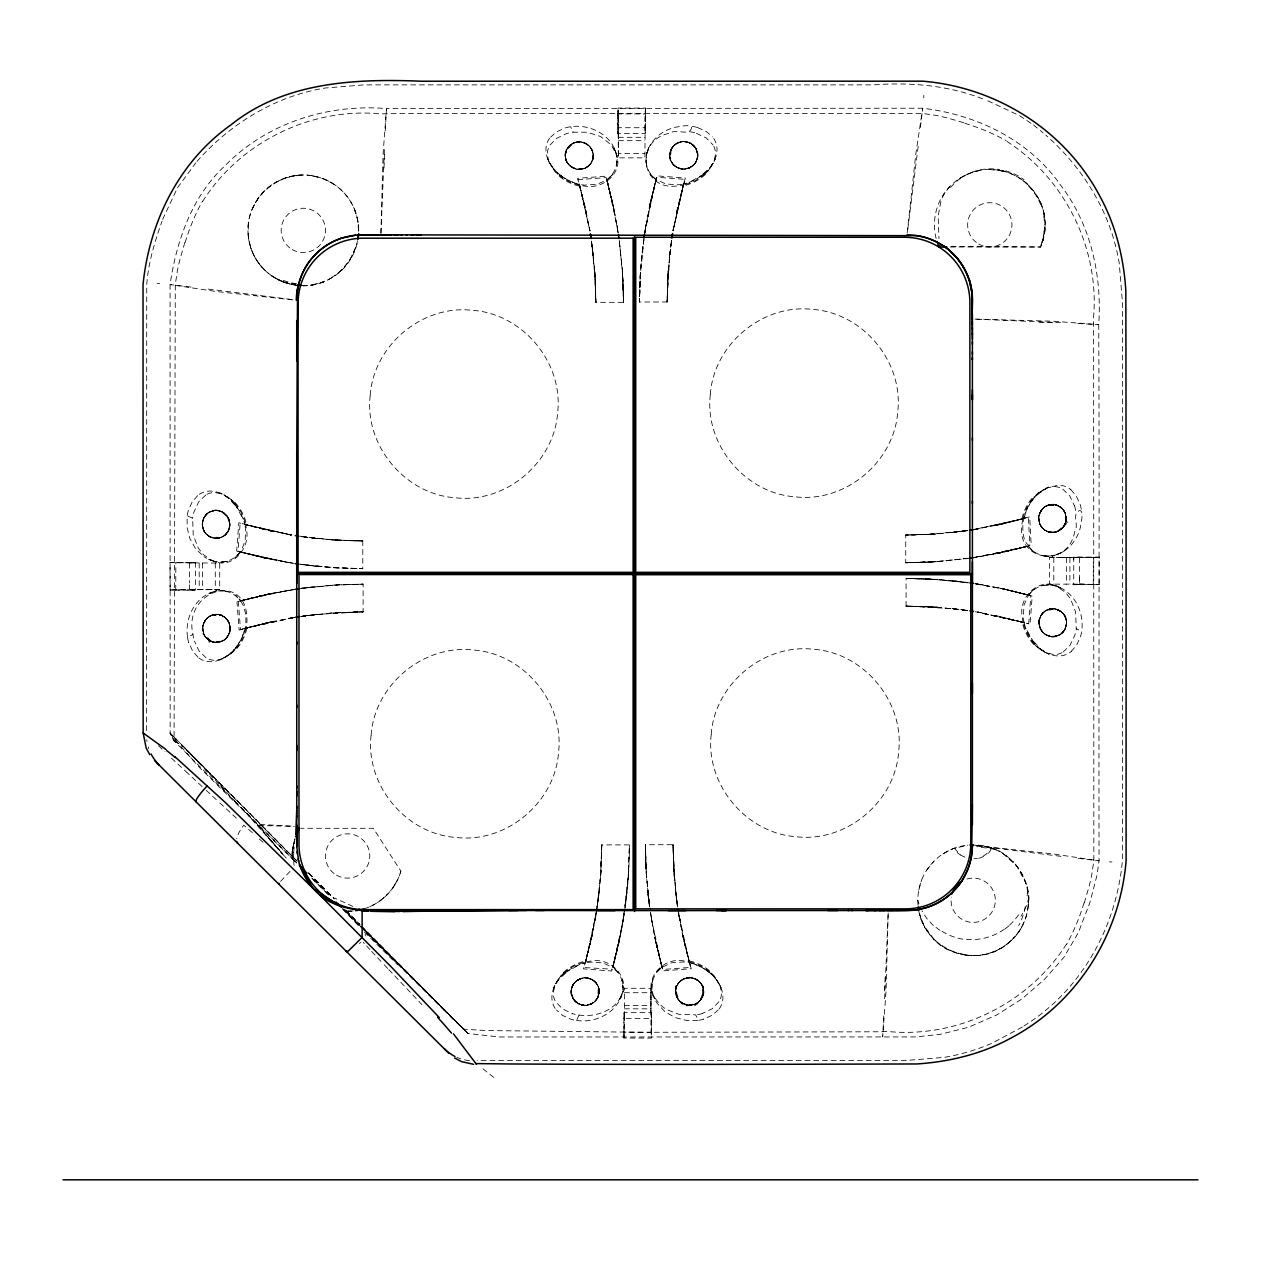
<?xml version="1.0" encoding="UTF-8"?>
<svg xmlns="http://www.w3.org/2000/svg" width="1261" height="1261" viewBox="0 0 1261 1261"><rect width="100%" height="100%" fill="white"/><g stroke="black" fill="none" stroke-linecap="round" stroke-linejoin="round"><path stroke-width="0.75" stroke-dasharray="5 3.75" d="M170.109 590.038L169.967 562.627L195.376 562.548L195.376 590.243L170.077 590.022L186.25 589.896M171.937 589.88L189.591 589.581L189.591 582.897M618.41 133.918L618.331 157.783L618.111 110.054L618.41 127.724L644.891 127.724L645.333 110.196L644.891 157.846L618.316 157.846M650.991 999.264L650.928 1012.646L650.975 988.293L624.416 988.277L624.416 1018.399L650.881 1018.415L651.18 1036.069M1073.742 559.317L1073.742 557.677L1061.242 557.567M1079.511 577.554L1079.511 584.142L1049.373 584.142L1049.373 557.567L1097.165 557.362M1099.135 584.631L1099.166 557.22L1073.742 557.015L1073.742 584.694L1099.135 584.631L1073.742 584.426L1079.479 584.379M146.639 730.639L146.717 284.986C148.183 263.06 154.725 241.797 162.038 221.195M175.752 590.116L175.831 562.595M1093.271 584.663L1093.35 557.141M628.12 879.658L629.444 844.902L601.765 844.902L600.662 875.67L597.383 906.155M618.316 133.571L618.41 153.401L644.891 153.401M617.89 113.884L617.764 133.493L645.443 133.493L645.38 108.083L617.969 108.068L617.89 113.884L645.411 113.947M651.417 1032.255L651.543 1012.646L623.864 1012.646L623.927 1038.039L651.322 1038.071L651.417 1032.255L623.896 1032.176M600.709 875.024L601.765 844.902L600.709 875.024L597.036 907.337M601.765 844.902L600.662 875.67M295.027 838.612A55.358 55.358 0 0 0 292.237 855.967L292.316 858.646L296.493 862.697C288.107 858.047 293.514 847.077 294.743 839.905M292.316 858.678L292.473 850.986L294.727 840.078M380.917 233.112L383.076 154.22L386.465 108.525L922.689 108.225C976.581 114.656 1028.992 139.813 1060.643 185.194C1090.954 224.836 1102.019 275.465 1098.741 324.613C1099.529 503.328 1098.694 682.091 1099.056 860.822L1096.944 875.497L1089.851 902.671L1078.376 932.604L1063.937 957.272L1044.549 979.308L1022.088 998.791L996.694 1014.995L968.448 1027.289L940.154 1034.351L915.391 1036.936L499.293 1036.968L468.052 1033.531L466.602 1032.207M617.969 133.493L617.969 108.068M651.338 1012.646L651.322 1038.071M614.06 962.679C624.242 924.297 629.365 884.591 629.444 844.902L628.404 875.78L624.715 910.521M671.482 240.741L668.141 271.872L667.085 301.994L639.406 301.994L640.73 267.222L643.599 240.22L640.446 271.115L639.406 301.994L640.446 271.115L639.406 301.994L640.084 277.184L644.166 237.304M292.3 858.3L292.473 850.986M623.927 1038.039L624.51 1018.415M380.948 233.238L384.495 146.717M668.188 271.225L667.085 301.994L668.188 271.225L671.814 239.558M667.763 278.019L669.764 254.17L667.085 301.994L668.141 271.872M884.639 998.712L888.201 912.192L886.057 991.209L882.668 1036.889L883.866 1014.538M385.267 130.892L386.465 108.572C327.308 103.717 266.434 123.137 224.584 166.121C191.719 196.779 176.43 241.166 170.077 284.592L170.14 733.382L174.065 740.885L296.698 863.06M1017.422 933.534C1033.248 913.263 1031.766 882.227 1014.522 863.312M293.671 852.152L294.743 841.607M248.023 227.658C248.795 195.959 280.935 169.746 312.192 175.752M293.939 563.399L266.78 558.465L238.03 551.372L240.142 523.157L290.676 534.885M628.766 869.696L624.936 907.699M599.101 892.725L601.087 868.876M627.805 883.52L624.431 911.025M907.211 232.986L915.817 153.952L922.689 108.225L920.026 130.624M626.228 898.983L627.08 891.259L621.515 929.72L611.727 971.017L583.496 968.874L590.7 941.762L596.264 913.405M950.274 246.998L1040.53 246.998C1046.52 233.458 1046.677 217.538 1041.019 203.872M669.559 255.936L670.947 244.524M599.29 890.96L597.903 902.372M918.181 146.434L907.289 233.112M1071.188 651.401L1076.516 645.396L1080.456 636.663A36.758 33.669 -78.3 0 0 1081.702 631.335C1083.877 616.014 1077.84 599.211 1064.82 590.321A33.543 32.487 -52.1 0 0 1055.394 585.971M1044.738 231.646L1045.148 224.852L1042.548 241.655M671.309 241.954L669.465 256.866L671.798 239.858M596.989 908.645L599.385 890.03L597.052 907.037M625.251 906.675L625.771 902.829M644.686 233.521L654.79 184.216M596.8 908.929L592.355 934.354L583.938 967.534L612.279 969.22M624.163 913.374L618.725 943.386L612.909 966.84L620.034 937.175M642.101 252.452L644.166 237.714M644.67 234.042L650.109 203.667L657.139 175.878L685.353 178.022L684.266 181.71M596.784 909.165L595.034 920.593M624.179 912.854L622.887 922.075L624.132 914.398M644.67 233.143L650.109 203.667L656.745 177.249L684.912 179.361L673.185 229.896M597.541 904.941L591.157 939.776L585.467 962.19M596.563 911.309L585.545 961.938A43.552 42.764 5.1 0 1 590.794 961.118C611.632 956.689 632.518 979.608 620.097 999.122M673.043 230.858L684.203 181.789M595.192 919.726L596.437 912.349M673.658 227.169L673.09 230.416L683.62 183.917A42.322 41.786 5.4 0 1 678.371 184.8L665.918 184.011L656.098 179.535A24.369 23.723 23.7 0 1 646.483 164.371A27.017 26.213 29.8 0 1 646.42 155.229L646.972 152.676A33.543 32.487 37.9 0 1 651.354 143.265C656.776 135.211 665.493 129.741 674.808 127.345C679.064 126.778 691.044 123.704 691.69 127.755C689.294 136.771 676.653 128.196 670.206 133.114C633.29 139.766 640.998 192.082 678.055 185.777A43.552 42.764 5.1 0 0 683.304 184.957L683.383 184.689M673.815 226.302L673.09 230.416L683.336 184.831M221.179 537.233C241.497 529.352 221.321 499.261 206.3 514.583C199.537 521.171 201.902 533.671 210.792 537.154C221.51 538.605 228.745 537.328 210.792 537.154M211.107 615.652C229.061 615.478 221.841 614.202 211.107 615.652C204.219 618.599 200.798 626.812 203.636 633.763M221.495 641.297C191.152 641.392 224.064 644.56 226.192 638.224C233.017 631.572 230.542 618.946 221.495 615.573M566.378 150.532C558.434 174.412 599.952 175.515 592.118 150.532C589.25 143.518 580.943 139.971 573.913 142.84C559.742 157.01 566.52 148.278 573.928 142.84M645.459 227.831L656.098 179.535M670.915 150.012C669.465 160.73 670.742 167.965 670.915 150.012C673.863 143.123 682.075 139.687 689.026 142.525C695.851 145.488 699.288 153.621 696.498 160.557C699.571 153.259 695.237 145.22 689.026 142.525M579.839 1004.371C573.723 1002.148 569.389 992.754 572.289 986.496C569.562 993.495 573.156 1001.612 580.06 1004.465C587.059 1007.176 595.176 1003.598 598.029 996.694C598.723 982.303 598.518 981.594 597.935 996.884M623.391 919.048L612.988 966.604M676.826 996.726C675.281 965.8 672.933 1011.322 689.609 1005.269C706.302 1011.29 703.922 965.926 702.409 996.694M592.118 160.714L593.08 155.623L592.039 150.327M566.441 150.358L565.401 155.623L566.441 160.872M650.14 203.51L648.832 209.562L656.051 179.677L650.235 174.113L656.051 179.677L650.14 203.51L655.925 180.118M620.018 937.333L612.751 967.486L602.931 962.884L590.479 962.096A42.322 41.786 5.4 0 0 585.23 962.963L582.188 963.782M676.605 212.1L683.62 183.917M592.244 934.795L585.451 962.269M676.495 212.542L683.588 184.043C699.697 180.118 717.068 166.751 717.005 148.751A22.131 20.948 -5.5 0 0 712.544 136.787M592.355 934.354L585.277 962.837C569.152 966.777 551.798 980.144 551.861 998.145A22.131 20.948 -5.5 0 0 556.322 1010.108M918.749 890.187L921.712 879.879M612.941 966.824L618.615 972.783L612.799 967.203L618.725 943.386M355.728 247.219L349.66 260.68L346.728 263.99A56.682 56.682 0 0 1 335.221 275.229L328.38 279.501M684.045 182.435L684.297 181.442M244.224 631.398L245.154 628.325A42.322 41.786 84.6 0 0 245.911 623.107L245.785 614.17L243.373 605.564L240.646 600.835L236.989 601.86L239.133 630.09L242.443 629.097M1029.638 545.698C1022.97 543.207 1022.529 530.645 1022.955 523.788A42.322 41.786 84.6 0 1 1023.822 518.539L1024.641 515.497M184.831 242.475L180.024 259.12A221.589 221.589 0 0 0 177.36 270.752L175.295 284.702L174.065 740.885L170.109 733.114L174.57 739.23M1084.302 902.939L1089.126 886.31A221.589 221.589 0 0 0 1091.774 874.661L1093.854 860.711L1093.634 325.606A40.904 40.904 0 0 0 1093.571 324.613L1093.555 324.345A96.64 96.64 0 0 1 1093.46 318.308C1099.939 248.748 1064.946 178.164 1005.979 140.854M973.886 529.604L1023.853 518.555L1027.368 508.025L1033.547 498.458L1037.472 494.564L1047.702 487.503L1059.004 485.154A22.131 20.948 -84.5 0 1 1070.967 489.615M951.125 246.384L1040.53 246.998L1043.178 239.527M705.009 173.939A40.73 37.846 -12.2 0 0 708.65 170.267L713.584 162.685L715.554 154.315A19.908 18.537 -6.9 0 0 713.095 144.92M563.856 972.956A40.73 37.846 -12.2 0 0 560.199 976.629L555.266 984.21L553.295 992.58A19.908 18.537 -6.9 0 0 555.754 1001.975L562.564 1008.91L572.431 1013.576M990.374 848.763C996.127 846.84 1008.106 856.723 1013.45 862.13M364.145 908.803C381.657 903.317 395.875 888.816 400.856 871.13L373.303 828.288L301.19 828.288M243.2 634.393C238.108 648.138 225.561 661.899 209.846 661.726A22.131 20.948 -84.5 0 1 197.898 657.28M1025.666 512.502C1029.622 501.437 1037.976 491.79 1048.821 487.045L1037.488 493.508A40.73 37.846 -77.8 0 0 1033.815 497.149M714.089 161.503L715.113 158.918L710.889 166.625L700.785 176.146M554.777 985.393L553.737 987.978L557.961 980.27L568.08 970.749M621.374 995.78L622.95 991.256L619.892 998.885L621.374 995.78C614.06 1011.227 595.129 1017.391 579.083 1015.042A40.21 36.017 10.4 0 1 572.399 1013.686M1065.545 628.01C1073.978 603.262 1031.719 603.704 1039.994 628.01C1044.281 638.933 1061.321 639.122 1065.545 628.01C1063.086 634.378 1054.259 638.46 1047.686 635.56M1065.214 523.819C1068.067 516.837 1064.615 508.593 1057.695 505.661C1046.945 504.242 1039.868 505.503 1057.711 505.661M1039.994 617.386L1042.989 612.893M648.769 147.773L645.916 155.639L648.974 148.01L647.476 151.115M162.669 219.367L177.58 187.605L195.865 162.795M579.083 1015.042L576.513 1020.464A36.758 33.669 11.7 0 1 571.154 1019.345L562.453 1015.341L556.448 1010.014M252.342 208.774L257.953 198.655A46.042 37.893 -39.6 0 1 276.963 181.552M393.18 887.397L397.735 879.453M202.706 201.303C240.016 142.335 310.6 107.343 380.16 113.821A96.64 96.64 0 0 0 386.197 113.726L386.465 113.711A40.904 40.904 0 0 1 387.458 113.648L922.563 113.427L936.513 115.508A221.589 221.589 0 0 1 948.162 118.171L964.791 122.979M1066.428 944.126C1029.118 1003.094 958.533 1038.087 888.973 1031.608A96.514 96.514 0 0 0 882.936 1031.687L882.668 1031.719A40.084 40.084 0 0 1 881.675 1031.782L646.83 1032.286M1060.296 587.752C1040.798 575.315 1017.879 596.201 1022.293 617.055A43.552 42.764 -84.9 0 0 1023.112 622.288L1026.974 623.391M718.928 1001.77L712.213 1008.753L702.345 1013.403M712.717 163.694L710.321 167.13M556.148 983.202L558.528 979.765M235.05 649.746A40.73 37.846 -77.8 0 1 231.362 653.387L220.029 659.85L227.737 655.625L235.303 648.438L241.481 638.87L245.154 628.325L294.964 617.291M203.21 519.28C206.426 512.155 213.992 508.861 221.337 511.556M225.877 534.16L228.95 529.462M203.541 623.344L206.615 618.647L211.312 615.573M226.192 638.224L229.281 633.526M670.836 150.201L673.91 145.519L678.339 142.54M696.561 160.399C692.494 171.748 674.919 171.748 670.836 160.399M572.289 986.496C576.372 975.147 593.947 975.147 598.029 986.496M598.029 996.694L594.94 1001.376L590.511 1004.355M676.747 986.338C680.83 974.989 698.405 974.989 702.487 986.338M702.487 996.521L699.398 1001.218L694.937 1004.213M235.303 648.438L237.257 645.522M1031.593 501.374L1033.547 498.458M926.851 869.964L934.038 861.105M550.537 137.197L556.542 131.869L565.259 127.928A36.758 33.669 -11.7 0 1 570.602 126.699C585.924 124.508 602.726 130.561 611.601 143.565A33.543 32.487 -37.9 0 1 615.967 152.991M718.329 1009.856L712.323 1015.184L703.591 1019.124M943.449 194.557L944.521 193.39M949.817 186.549L945.214 192.287A44.718 35.812 70.7 0 0 940.958 201.035L938.137 216.198L938.972 238.66M965.043 955.018C983.391 957.871 1002.921 950.715 1014.995 936.545M197 161.408C219.067 136.393 246.273 115.823 276.853 102.346A203.005 203.005 0 0 1 325.149 88.034L364.019 84.881L873.4 84.881C911.671 81.965 950.368 85.543 986.086 100.186M614.107 209.893L606.888 180.008L612.704 174.428L606.888 180.008L614.107 209.893L618.284 233.474M380.27 900.669L387.285 894.569M197.662 495.652L192.334 501.657L188.393 510.39A36.758 33.669 -78.3 0 0 187.164 515.717M337.838 273.196L342.456 269.539L348.272 261.878A59.63 59.63 0 0 0 357.541 240.772M690.224 965.28L689.215 961.78A43.552 42.764 -5.1 0 0 683.982 960.945C663.128 956.532 642.243 979.45 654.68 998.964M228.225 655.058L224.805 657.438M1040.624 491.837L1044.045 489.441M1064.505 550.821C1072.528 545.367 1078.013 536.682 1080.393 527.35C1080.961 523.094 1084.05 511.115 1079.999 510.469C1070.983 512.864 1079.558 525.506 1074.624 531.953C1067.988 568.869 1015.657 561.161 1021.962 524.103A43.552 42.764 84.9 0 1 1022.781 518.854L1023.254 518.712M1023.885 1025.965C1081.292 990.642 1116.552 926.835 1122.416 860.443L1122.4 302.167L1119.248 263.297A203.005 203.005 0 0 0 1104.935 215C1091.459 184.405 1070.888 157.215 1045.873 135.148M1004.323 929.247C992.407 937.617 977.275 941.163 962.868 939.067M689.026 168.076L693.487 165.081L688.79 168.17M652.504 993.384L651.827 991.099L654.885 998.728L653.403 995.623L659.393 1004.15L665.871 1009.226L678.859 1014.285L695.678 1014.869L698.247 1020.307L686.488 1020.464L675.155 1017.564L665.114 1011.826L657.249 1003.488A33.543 32.487 -37.9 0 1 652.899 994.062L652.315 991.509A27.017 26.213 -29.8 0 1 652.347 982.351A24.369 23.723 -23.7 0 1 662.088 967.297L671.829 962.71L684.297 961.938A42.322 41.786 -5.4 0 1 689.531 962.805L690.823 967.376L662.624 969.488L654.758 937.159L649.778 908.283M1057.743 531.244C1082.269 507.206 1057.065 536.303 1052.446 532.3C1037.188 529.273 1056.623 533.907 1057.538 531.322M589.029 165.412L584.552 168.391M1047.355 505.582C1036.006 509.665 1036.006 527.24 1047.355 531.322M703.701 174.191L689.657 182.088M565.149 972.704L579.209 964.807M205.748 495.053L198.781 501.768L194.115 511.635A40.21 36.017 -79.6 0 0 192.539 518.287M1063.118 652L1070.085 645.285L1074.75 635.418A40.21 36.017 -79.6 0 0 1076.327 628.766M942.897 853.918L952.812 848.779L967.849 845.154M1022.356 1027.021L992.281 1043.083A202.974 202.974 0 0 1 943.985 1057.396L905.114 1060.548L477.273 1060.564M959.495 178.51L969.41 173.387L979.718 170.424M983.217 856.109L984.494 855.336A14.896 12.2 -28.3 0 0 987.568 852.893M242.9 628.94L246.068 628.041A43.552 42.764 84.9 0 0 246.888 622.792C249.505 569.263 182.325 589.313 192.965 634.504A40.21 36.017 79.6 0 0 194.32 641.203M277.01 181.679L285.065 178.116L296.209 175.484M188.661 642.432A36.758 33.669 78.3 0 1 187.479 637.073L192.965 634.504M212.226 592.213L209.121 593.71L216.734 590.652L208.885 593.505M1056.623 554.682L1059.729 553.185L1052.115 556.243L1059.965 553.39M1047.528 609.883L1052.777 608.842L1058.074 609.898M222.614 658.825L215.41 660.291A19.908 18.537 -83.1 0 1 206.016 657.832M1046.236 488.07L1053.439 486.604A19.908 18.537 -83.1 0 1 1062.834 489.063M320.625 282.858L323.699 281.865L310.206 285.301L313.39 284.828M995.197 525.664L1022.923 518.823L973.555 529.573L1002.448 524.056L1029.717 516.805L1031.183 545.225M245.611 628.183L295.373 617.244L268.104 622.461L242.207 629.144M683.588 184.043L686.662 183.113M1027.904 546.171L998.176 553.327L974.595 557.488M295.137 589.407L267.096 594.325L240.788 600.788L270.674 593.568L294.254 589.407M973.713 557.488L998.018 553.343L1027.463 546.297M1027.258 546.344L998.018 553.343M243.184 628.892L240.473 629.649L238.345 601.434L239.275 601.213M995.654 525.553L1028.393 517.246L1029.859 545.635M238.565 601.371L270.674 593.568M1028.771 545.934L1028.33 546.06A24.369 23.723 66.3 0 0 1043.383 555.675M270.831 593.553L240.52 600.835L288.942 590.195M1023.522 547.369L974.217 557.472M273.196 621.342L245.154 628.325L273.653 621.232M1000.745 524.434L1023.696 518.57M245.927 628.073L268.23 622.43M241.229 600.662L264.684 594.861M241.529 600.567L264.763 594.829L294.617 589.423M1004.166 552.034L1027.62 546.234M998.176 553.327L1028.125 546.123L979.907 556.7M288.28 618.394L295.657 617.149M290.992 617.922L294.601 617.323M974.249 529.573L977.858 528.974M973.208 529.73L980.569 528.501M291.527 617.827L295.169 617.323M300.654 616.55L332.337 612.925L363.105 611.821L363.105 584.142L332.195 585.183L301.3 588.335L332.21 585.183L363.105 584.142L338.295 584.82L300.307 588.651M298.825 588.903L313.563 586.838M968.18 558.26L940.517 561.429L905.745 562.753L905.745 535.074L935.883 534.018L967.014 530.676L936.529 533.97L905.745 535.074L936.529 533.97M300.969 616.534L332.983 612.878L363.105 611.821L332.337 612.925M967.881 530.361L950.873 532.694L965.784 530.849M968.558 558.245L936.639 561.712L905.745 562.753L930.555 562.075L967.55 558.544M303.066 616.046L317.977 614.202L301.852 616.219L317.047 614.296M301.3 588.335L316.747 586.507M951.819 532.599L968.196 530.345L929.735 534.396L905.745 535.074L935.883 534.018M315.282 614.501L363.105 611.821L332.983 612.878M351.646 911.183A55.358 55.358 0 0 1 347.61 911.325L345.309 911.277L350.873 911.088M936.639 561.712L905.745 562.753L930.555 562.075M345.309 911.277L348.793 911.104M1099.166 557.22L1082.852 557.362M1049.436 557.583L1073.647 557.583M219.729 589.675L195.376 589.628L219.713 589.675L219.729 563.115L171.937 562.674M169.967 562.627L195.376 562.832L189.623 562.879M618.41 137.307L644.891 137.307M618.52 140.68L644.891 140.68M1073.742 557.346L1079.479 557.346M189.623 589.581L215.536 589.581M189.623 589.912L195.376 589.912M624.416 992.722L650.881 992.722M624.416 1005.443L650.786 1005.443M624.416 1008.832L650.881 1008.832M642.416 1032.27L486.557 1030.552A816.844 816.844 0 0 1 463.354 1029.071L443.431 1009.683M302.719 285.743L304.295 285.743A54.176 54.176 0 0 0 335.205 275.197M1081.623 557.346L1073.742 557.22M187.495 589.912L195.376 590.038M301.521 536.587L332.006 539.881L362.79 540.969L362.79 568.664L331.879 567.608L301.001 564.471L331.895 567.623L362.79 568.664L337.98 567.986L300.985 564.455L316.416 566.299L301.883 564.408M258.552 825.514L294.428 826.349M300.339 536.256L332.652 539.929L362.79 540.969L347.374 540.701M1079.511 557.677L1079.511 584.048L1097.023 584.584M1079.511 584.048L1097.165 584.584M1060.564 322.643L974.044 319.08L1053.061 321.224L1098.741 324.613L1076.39 323.415M332.006 539.881L362.79 540.969L332.652 539.929M234.861 801.034A230.432 2.301 46 0 0 257.165 824.331L294.57 826.286M967.329 610.466L936.198 607.14L906.076 606.084L906.076 578.405L936.986 579.445L967.849 582.582L964.003 582.078M936.844 607.171L906.076 606.084L936.844 607.171L968.527 610.797M936.198 607.14L906.076 606.084L953.899 608.748M966.982 582.645L930.886 579.067L906.076 578.405L936.97 579.429L967.881 582.598L952.433 580.754M314.951 538.305L338.799 540.307M989.286 169.494L1002.731 171.023M292.978 299.866L215.804 291.464L170.077 284.592L192.476 287.256M976.156 845.564L1053.329 853.965L1099.056 860.822L1076.658 858.174M952.433 580.754L960.173 581.605M952.134 608.543L963.546 609.93M316.716 538.51L305.32 537.123M576.513 1020.464C591.819 1022.781 608.637 1016.618 617.512 1003.646A33.543 32.487 37.9 0 0 621.878 994.22L622.461 991.666A27.017 26.213 29.8 0 0 622.414 982.524A24.369 23.723 23.7 0 0 612.688 967.455M208.286 289.1L291.48 299.472M1060.848 856.329L977.653 845.958M966.115 610.292L951.204 608.464L968.212 610.781M302.735 536.76L317.646 538.605L300.638 536.272M976.455 583.938L1002.085 588.588L1030.836 595.696L1028.708 623.896L1026.738 623.36M292.426 563.115L264.29 557.929L238.03 551.325M955.617 581.085L968.511 582.897M975.888 583.922L1004.56 589.123L1032.192 596.122L1030.048 624.337L1027.1 623.47M285.616 562.107L292.978 563.131M300.339 564.171L313.232 565.968M296.335 285.301C275.213 282.842 256.456 267.111 250.419 246.699M974.926 583.654L1004.56 589.123L1028.535 595.082L1024.058 604.902L1023.286 617.354A42.322 41.786 -84.6 0 0 1024.153 622.603L1026.627 623.297M975.368 611.711L1024.153 622.603L978.189 612.168M237.572 551.199L236.658 550.931L238.818 522.716L267.789 530.345L293.482 535.342M973.177 844.902L979.088 845.91M980.9 612.641L977.669 612.089L1024.027 622.571C1027.951 638.681 1041.334 656.051 1059.335 655.988A22.131 20.948 84.5 0 0 1071.283 651.527M287.949 534.412L291.196 534.979L244.776 524.466A42.322 41.786 -84.6 0 1 245.58 529.699L245.186 540.402L240.835 552.129M981.783 612.799L977.653 612.089L1023.254 622.335L995.985 615.589M287.082 534.254L291.212 534.963L245.422 524.671M270.516 559.254L241.135 552.208L288.627 562.611L240.473 552.019L234.893 557.819L240.473 552.019L270.358 559.238M282.401 281.644L296.776 284.466M302.01 285.49L303.318 285.758A55.358 55.358 0 0 0 352.339 204.66A55.358 55.358 0 0 0 257.764 198.939A55.358 55.358 0 0 0 296.634 285.349L282.937 281.865L273.022 276.726M998.349 587.799L1028.314 595.019L1033.957 589.234L1028.393 595.034L998.507 587.831M272.88 531.464L245.611 524.718A43.552 42.764 -84.9 0 1 246.573 530.014C250.151 548.251 232.576 569.546 213.456 561.098A33.543 32.487 -52.1 0 1 204.046 556.716M995.528 615.478L1024.027 622.571L1024.957 625.645M273.338 531.575L244.839 524.481C240.898 508.372 227.532 491.002 209.531 491.065A22.131 20.948 84.5 0 0 197.567 495.526M999.784 170.408C1022.277 174.286 1041.003 193.406 1044.439 215.962M999.863 170.424L1005.711 171.827M1055.394 585.955L1052.84 585.388A27.017 26.213 -60.2 0 0 1043.698 585.419A24.369 23.723 -66.3 0 0 1028.629 595.16M1027.652 594.814L1004.418 589.092L1027.951 594.908M264.369 557.945L241.056 552.192M313.39 175.957L323.699 178.92L332.352 183.255M208.554 559.301L216.419 562.154L208.79 559.096L211.911 560.578L203.368 554.604L198.292 548.109L193.232 535.121L192.649 518.303L187.211 515.733L187.054 527.492L189.954 538.825L195.691 548.866L204.03 556.731M983.265 845.816L996.915 850.04M1026.375 623.249L1027.321 623.486M1054.716 585.577L1052.446 584.899L1060.06 587.957L1056.954 586.475L1065.498 592.449L1070.557 598.943L1075.633 611.932L1076.216 628.75L1081.639 631.32M214.149 561.476L216.419 562.154M576.277 183.428L579.65 185.272L589.754 230.211M692.573 963.625L689.499 962.679L678.465 912.869M245.217 524.608L243.893 521.408M697.68 127.613L706.396 131.554L712.402 136.882M696.419 133.319L706.286 137.985L713.017 144.952M1034.13 643.993A40.73 37.846 77.8 0 0 1037.819 647.634L1045.385 652.567L1053.77 654.554A19.908 18.537 83.1 0 0 1063.165 652.095M234.719 503.06A40.73 37.846 77.8 0 0 231.047 499.419L223.465 494.485L215.095 492.515A19.908 18.537 83.1 0 0 205.701 494.974M573.298 182.404C559.537 177.328 545.777 164.781 545.95 149.066A22.131 20.948 5.5 0 1 550.411 137.102M695.568 964.649C709.312 969.725 723.089 982.272 722.916 997.987A22.131 20.948 5.5 0 1 718.455 1009.951M1046.567 653.072L1049.152 654.096L1041.444 649.872L1031.924 639.768M222.299 493.981L219.698 492.956L227.406 497.181L236.926 507.285M678.386 168.076L673.91 165.081M584.6 142.856L589.029 145.835L592.118 150.532M684.266 1004.197L679.821 1001.218L676.747 996.521M590.463 978.82L594.94 981.815M987.899 100.817L1019.676 115.728L1031.924 123.909M990.878 847.581L993.558 848.779M352.875 906.375L334.401 898.005M271.225 275.497L279.406 280.32M1062.787 489.142L1069.754 495.857L1074.419 505.74M1044.376 651.701L1040.956 649.305M960.519 855.084L957.178 852.515M224.49 495.352L227.91 497.748M206.063 657.753L199.096 651.023L194.43 641.155M557.945 174.254A40.73 37.846 12.2 0 1 554.304 170.582L547.826 159.233C553.406 172.237 565.921 180.969 579.366 184.374L589.849 230.731L585.23 207.324L577.601 178.353L605.816 176.193L606.399 178.258M710.92 972.798A40.73 37.846 12.2 0 1 714.561 976.471L721.024 987.82C715.46 974.816 702.944 966.084 689.499 962.679L682.406 934.18M1057.538 505.582L1062.235 508.672L1065.23 513.132M1057.869 609.82L1062.566 612.893L1065.529 617.338M210.997 537.233L206.3 534.16L203.32 529.73M694.716 978.568L699.398 981.641M559.238 174.507L562.17 176.461M706.696 970.592L709.612 972.546M1033.453 124.934L1043.115 132.878M1002.527 853.145L1016.587 865.771L1025.666 882.574M1070.873 489.741L1076.2 495.762L1080.141 504.479A36.758 33.669 78.3 0 1 1081.371 509.807M197.993 657.139L192.665 651.133L188.724 642.416M252.326 832.654L243.799 825.183A26.103 9.048 -45.1 0 0 236.8 838.644M259.293 838.928L263.36 842.632M171.496 758.192L186.565 772.126M202.107 786.549L186.833 772.362M933.329 925.495L926.945 918.702L921.854 910.82M918.749 910.332C924.534 949.706 977.37 970.261 1007.791 943.464A47.02 39.501 -48.4 0 0 1012.268 939.35M206.174 790.284L216.656 799.978M466.097 1031.719L468.036 1033.516L360.662 926.835M465.309 1030.962L461.51 1027.289M460.17 1025.997L361.292 926.189M449.83 1015.925L454.906 1020.874M444.376 1010.597L364.413 930.902M295.405 861.689L199.128 767.145A171.307 8.039 47.2 0 1 195.597 763.22L174.806 739.513M364.303 931.974L386.922 954.246A194.036 0.946 44.6 0 0 397.625 964.76M328.569 894.664L311.83 878.05L329.042 895.105M454.874 1020.307L456.561 1021.977M362.191 928.096L342.834 908.818L359.007 925.385M363.609 929.483L467.232 1032.664M311.751 878.05L328.68 894.947M342.582 908.818L359.275 925.448M460.029 1025.429L464.615 1030.016M461.353 1026.738L462.267 1027.668M463.654 1029.039L465.057 1030.458M296.209 860.238L170.093 733.067L296.966 861.342M308.409 872.896L334.338 898.951M344.505 909.213L359.779 924.581M361.166 925.968L468.052 1033.531L361.34 925.921M308.677 872.817L333.629 897.974M346.097 910.552L359.952 924.518M296.335 860.585L184.405 747.521A144.999 13.65 41.5 0 0 174.27 740.995M308.772 873.148L333.645 898.273M346.081 910.836L359.905 924.802M224.805 790.348L205.543 769.809M387.663 968.416L382.13 962.6M388.766 969.567L421.915 1004.654M207.734 772.095L185.95 749.16M199.884 763.867L193.768 757.435A180.812 2.711 45.6 0 1 186.171 749.397L184.405 747.521L185.178 748.34M233.916 800.041L234.845 801.019L220.391 785.635M381.027 961.434L371.049 950.778M358.423 925.716L343.465 909.701M934.038 939.398L924.203 926L919.537 913.91M369.946 949.58L366.604 945.971M363.247 942.345L364.366 943.559M245.785 812.462L282.243 853.839M271.761 841.45L278.996 849.741M261.468 829.502L282.984 854.264M269.98 839.416L267.064 836.043M281.424 852.515L282.637 853.918L265.929 834.719M285.049 856.723L286.263 858.126M266.497 835.381L257.165 824.331M270.579 840.094L284.482 856.235M176.839 741.941L170.976 734.596M264.164 269.539C253.95 259.183 247.991 244.949 247.96 230.385M552.617 167.445L550.237 164.025M716.232 979.608L718.628 983.028M1042.658 528.249L1039.663 523.772M226.192 618.647L229.281 623.344M1033.878 642.684L1025.981 628.64M234.972 504.368L242.869 518.413M615.463 151.446L613.981 148.325L617.039 155.954L611.333 144.936L600.567 136.487L587.216 132.247L573.172 132.184L570.602 126.746M358.676 229.108C358.266 212.857 350.495 196.952 337.633 186.943A69.513 61.899 -59 0 0 320.672 177.927M614.186 148.089L617.039 155.954M1039.695 200.877L1042.153 206.899M548.866 161.834L547.384 154.63A19.908 18.537 6.9 0 1 549.843 145.236L556.653 138.316L566.52 133.65A40.21 36.017 -10.4 0 1 573.156 132.074M719.999 985.235L721.481 992.423A19.908 18.537 6.9 0 1 719.022 1001.817M918.891 903.885L917.819 900.259M689.515 962.742L682.516 934.637L677.819 908.629M606.935 180.15L606.242 177.565L578.027 179.677L586.333 212.415M690.177 965.028L691.264 968.7L663.05 970.86L655.515 940.738L650.597 913.216M606.951 180.228L606.84 179.74A24.369 23.723 -23.7 0 0 616.456 164.687A27.017 26.213 -29.8 0 0 616.519 155.56M661.662 966.021L662.009 967.329M354.325 208.853L357.557 219.54L358.613 230.826M661.694 966.162L654.727 937.002L661.962 967.045L656.161 972.625L661.962 967.045L651.385 918.891M689.531 962.805L682.516 934.637M614.123 210.051L607.03 180.449L613.35 206.315L618.253 233.852M607.03 180.449L612.814 203.825L606.84 179.866L597.02 184.342L584.568 185.115A42.322 41.786 -5.4 0 1 579.319 184.248L586.444 212.873M656.035 943.149L661.836 966.604M615.983 152.991C624.431 172.111 603.121 189.686 584.883 186.108A43.552 42.764 -5.1 0 1 579.65 185.272L589.849 230.747L589.123 226.617M612.846 203.983L607.093 180.67L617.48 228.146M656.019 943.07L661.741 966.32M616.976 225.183L618.016 232.513M589.281 227.484L589.912 231.173M678.339 912.192L679.569 919.568M651.874 921.87L650.597 912.696M678.497 913.232L679.112 916.842M1043.856 212.951L1044.833 218.957M619.293 241.718L622.493 271.414L623.533 302.325L595.854 302.325L594.798 272.187L591.472 241.056L594.751 271.541L595.854 302.325L595.57 286.909M591.393 241.702L595.192 278.334L595.854 302.325L594.798 272.187M649.005 902.655L649.51 906.517L646.373 875.638L645.333 844.728L673.011 844.728L674.115 875.512L677.724 907.179M677.977 909.008L683.604 939.618L689.263 961.907L683.604 939.618L677.977 908.771M648.532 898.825L647.681 891.101L649.525 906.533L645.995 869.538L645.333 844.728L646.373 875.638L650.329 910.852M619.293 241.403L622.493 271.43L623.533 302.325L622.855 277.515L619.34 240.52M591.409 242.065L593.474 257.181L591.63 242.27M677.709 906.88L674.068 874.866L673.011 844.728L674.115 875.512M648.012 894.285L649.573 905.634M677.22 904.783L675.392 889.872L677.393 905.997M591.992 244.855L593.379 256.251M676.858 902.214L675.47 890.802M187.542 637.073C185.225 621.768 191.388 604.949 204.361 596.075A33.543 32.487 52.1 0 1 213.787 591.708L216.34 591.141A27.017 26.213 60.2 0 1 225.483 591.173M675.675 892.567L673.011 844.728L674.068 874.866M594.751 271.541L595.192 278.334M622.493 271.43L623.533 302.325L622.855 277.515M646.373 875.623L645.333 844.728L645.995 869.538M645.38 108.083L645.175 133.493L645.128 127.739M623.927 1036.069L624.132 1012.646L624.179 1018.399M1069.911 557.677L1069.911 584.142M1066.538 557.772L1066.538 584.142M1053.818 557.677L1053.818 584.142M651.212 1012.646L651.212 1018.399M650.991 988.277L650.991 999.169M650.881 992.47L650.881 1018.399M618.095 127.739L618.095 133.493M215.284 563.115L215.284 589.581M202.564 563.115L202.564 589.486M199.191 563.115L199.191 589.581M189.591 563.115L189.591 582.992M185.115 242.569A211.312 211.312 0 0 1 202.454 201.161M1084.019 902.86A211.312 211.312 0 0 1 1066.68 944.268M964.712 123.263A211.312 211.312 0 0 1 1006.12 140.601M148.861 748.766A41.723 41.723 0 0 1 148.278 746.985M147.033 741.5A41.723 41.723 0 0 1 146.78 739.64M469.407 1060.596A40.179 40.179 0 0 1 456.892 1057.364M365.186 934.275A69.781 3.547 84 0 1 365.327 935.93M294.081 865.535A62.293 62.293 0 0 1 293.781 852.168M885.127 977.243A219.146 2.38 -88 0 1 884.387 993.526M1111.966 862.02A219.556 0.82 6.3 0 1 1109.412 861.83M1039.174 322.154A219.146 2.364 2 0 1 1055.457 322.895M923.872 95.316A219.556 0.82 -83.7 0 1 923.683 97.869M384.006 168.091A219.146 2.364 -88 0 1 384.747 151.824M157.168 283.41A219.556 0.82 6.3 0 1 159.721 283.599M219.792 802.942A248.764 1.844 42.7 0 1 237.888 819.524M360.772 942.33A24.322 4.745 -45.1 0 1 359.401 943.527M280.636 881.407A22.099 0.867 -45.1 0 1 291.007 870.405M493.808 1077.383A252.389 9.284 44.8 0 1 482.08 1068.035M158.445 745.74A195.818 4.256 44 0 1 164.97 751.666M579.445 186.108A47.24 46.105 -2.6 0 1 557.504 174.712M579.13 185.068A46.941 46.105 -2.6 0 1 552.16 167.776M235.176 502.619A47.24 46.105 -87.4 0 1 246.573 524.576M228.241 497.291A46.941 46.105 -87.4 0 1 245.532 524.245M240.236 551.892A24.369 23.723 -66.3 0 1 225.152 561.586A27.017 26.213 -60.2 0 1 216.025 561.634M246.888 628.23A47.24 46.105 87.4 0 1 235.492 650.172M245.848 628.545A46.941 46.105 87.4 0 1 228.572 655.515M225.483 591.22A24.369 23.723 66.3 0 1 240.552 600.914M563.415 972.499A47.24 46.105 2.6 0 1 585.356 961.103M558.071 979.434A46.941 46.105 2.6 0 1 585.041 962.143M1021.962 518.665A47.24 46.105 87.4 0 1 1033.358 496.724M1023.002 518.334A46.941 46.105 87.4 0 1 1040.293 491.38M1064.489 550.805A33.543 32.487 52.1 0 1 1055.063 555.171L1052.525 555.754A27.017 26.213 60.2 0 1 1043.367 555.723M1074.53 505.693A40.21 36.017 79.6 0 1 1075.996 512.376M705.435 174.396A47.24 46.105 2.6 0 1 683.494 185.793M710.778 167.461A46.941 46.105 2.6 0 1 683.825 184.737M692.352 126.368A36.758 33.669 11.7 0 1 697.696 127.55M689.783 131.743A40.21 36.017 10.4 0 1 696.466 133.209M689.404 960.945A47.24 46.105 -2.6 0 1 711.362 972.341M689.735 961.985A46.941 46.105 -2.6 0 1 716.689 979.277M703.622 1019.172A36.758 33.669 -11.7 0 1 698.263 1020.354M702.377 1013.513A40.21 36.017 -10.4 0 1 695.694 1014.979M1033.689 644.434A47.24 46.105 -87.4 0 1 1022.293 622.477M1040.609 649.762A46.941 46.105 -87.4 0 1 1023.333 622.808M400.856 871.13A55.358 55.358 0 0 1 368.322 907.305M292.363 857.685A54.901 54.743 -64 0 1 294.964 839.18M353.269 910.899A55.263 55.011 -11.8 0 1 347.61 911.199M994.897 849.157A73.122 5.816 8.8 0 1 976.644 846.635M1028.424 900.275A55.878 48.801 -52.2 0 1 1028.03 906.769M1028.96 900.196A59.614 52.678 -49.4 0 0 1028.078 890.755A64.012 57.218 -44.6 0 0 1025.902 882.464M1025.24 906.675A53.987 46.468 -54.1 0 1 1018.715 925.621M1021.741 927.087A46.925 39.611 -48.3 0 1 1012.425 939.492M965.106 954.656A66.754 60.339 -64.8 0 1 940.738 945.592A62.435 55.815 -83.9 0 1 933.865 939.634M978.158 845.122A55.358 55.358 0 0 1 1028.535 899.613A55.358 55.358 0 0 1 979.434 955.271A55.358 55.358 0 0 1 919.096 912.066M918.04 905.225A55.358 55.358 0 0 1 968.212 845.122M1027.888 890.849A52.079 45.175 -48.4 0 1 1026.832 896.744M957.682 851.853A15.4 11.601 53.9 0 1 954.577 847.991M960.598 854.926A22.95 21.689 68 0 0 962.931 856.235A25.047 24.164 82.9 0 0 966.131 857.512M977.354 858.378A22.335 21.122 -38.1 0 1 974.028 858.757M983.312 856.534A18.474 16.803 -30.3 0 1 977.37 858.599M991.036 849.079A15.053 13.95 -13.7 0 1 988.23 853.429M940.044 930.319A60.339 54.207 89.9 0 1 933.503 925.259M962.852 939.209A66.912 61.111 -81.5 0 1 940.186 930.082M1008.973 925.779A48.485 41.03 -45 0 1 1004.387 929.341M1018.604 914.761A47.524 39.8 -44.8 0 1 1008.863 925.637M1028.85 897.044A52.395 50.472 -29.2 0 1 1020.969 916.243M1043.73 215.899A64.737 49.415 43.4 0 1 1044.549 224.71M1044.045 231.441A81.413 64.658 36.7 0 1 1040.23 246.841M950.573 187.463A79.191 63.649 69.8 0 1 999.784 169.557M1002.731 170.771A60.638 45.963 53.2 0 1 1005.711 171.575M1005.663 170.865A48.88 36.474 51.6 0 1 1024.011 179.74M1023.506 180.796A39.595 27.71 48.3 0 1 1029.023 185.619M1028.613 186.061A40.762 28.183 48.2 0 1 1040.467 203.935M936.166 238.628A55.358 55.358 0 0 1 994.22 169.668A55.358 55.358 0 0 1 1040.53 246.998M296.603 283.741A44.245 32.628 4.9 0 1 283.252 280.352M282.574 281.361A50.077 40.856 2 0 1 279.611 280.052M250.545 246.652A66.203 58.92 -31.2 0 1 248.307 227.642M296.209 175.752A58.573 50.345 -43.6 0 1 303.286 175.263M312.161 175.894A66.912 58.936 -50.3 0 1 320.657 177.927M966.951 879.012A22.146 22.146 0 0 1 995.102 897.107A22.146 22.146 0 0 1 973.177 922.406A22.146 22.146 0 0 1 951.267 897.107M370.182 395.591C364.35 445.622 405.301 494.47 455.457 497.78C505.488 503.612 554.336 462.661 557.646 412.505C563.478 362.459 522.527 313.611 472.371 310.316C422.34 304.484 373.492 345.419 370.182 395.591M371.097 735.305C365.264 785.351 406.215 834.199 456.372 837.493C506.402 843.325 555.25 802.374 558.56 752.218C564.392 702.188 523.441 653.34 473.285 650.03C423.255 644.198 374.407 685.149 371.097 735.305M710.29 394.677C704.458 444.707 745.409 493.555 795.565 496.866C845.611 502.698 894.459 461.747 897.753 411.59C903.585 361.544 862.634 312.696 812.478 309.386C762.448 303.57 713.6 344.505 710.29 394.677M711.22 734.548C705.388 784.594 746.339 833.442 796.495 836.752C846.525 842.569 895.373 801.633 898.683 751.461C904.515 701.431 863.564 652.583 813.408 649.273C763.362 643.441 714.514 684.392 711.22 734.548M617.118 159.485L616.188 167.24L617.118 159.485M652.142 983.58L651.748 987.568L652.662 979.813L652.142 983.58M645.333 228.698L644.718 232.528L645.963 224.821L645.333 228.698M1039.679 513.132L1042.658 508.672L1039.679 513.132M579.839 978.82L575.363 981.815L579.839 978.82M684.313 978.646L679.821 981.641L684.313 978.646M977.338 529.068L973.681 529.573L977.322 529.068M227.705 561.318L219.95 562.248L227.705 561.318M1044.928 585.214L1041.16 585.735L1048.916 584.805L1044.928 585.214M921.523 578.657L906.076 578.405L936.97 579.429L921.523 578.657M1048.585 556.337L1040.829 555.407L1048.585 556.337M224.253 590.968L220.265 590.558L228.02 591.488L224.253 590.968M979.387 584.316L975.541 583.701L983.249 584.946L979.387 584.316M574.149 168.485L569.452 165.412L574.149 168.485M211.312 641.297C202.391 634.646 197.977 628.104 211.154 641.234M1033.642 551.924L1028.062 546.108L1033.642 551.924M237.336 597.099L235.224 594.971L240.788 600.788L237.336 597.099M1042.989 632.47L1039.899 627.773L1042.989 632.47M228.856 519.043L225.877 514.583L228.856 519.043M646.751 166.925L645.821 159.154L646.751 166.925M622.619 983.753L622.099 979.97L623.029 987.741L622.619 983.753M571.28 166.941A13.839 13.839 0 0 0 593.033 156.868A13.839 13.839 0 0 0 573.424 143.06A13.839 13.839 0 0 0 571.28 166.941M568.238 163.898A13.934 13.761 19.1 0 0 592.15 161.03A13.934 13.761 19.1 0 0 577.522 141.941A13.934 13.761 19.1 0 0 568.238 163.898M569.105 164.955A13.918 13.792 17.2 0 0 592.575 159.753A13.918 13.792 17.2 0 0 576.182 142.162A13.918 13.792 17.2 0 0 569.105 164.955M208.112 535.689A13.839 13.839 0 0 0 229.865 525.616A13.839 13.839 0 0 0 210.272 511.808A13.839 13.839 0 0 0 208.112 535.689M202.627 521.297A13.934 13.761 70.9 0 0 220.218 537.738A13.934 13.761 70.9 0 0 225.404 514.236A13.934 13.761 70.9 0 0 202.627 521.297M202.989 519.973A13.918 13.792 72.8 0 0 218.878 538.053A13.918 13.792 72.8 0 0 226.381 515.213A13.918 13.792 72.8 0 0 202.989 519.973M571.044 166.594A14.107 13.556 4.7 0 0 593.269 156.994A14.107 13.556 4.7 0 0 573.392 143.234A14.107 13.556 4.7 0 0 571.044 166.594M570.413 166.074A14.249 13.43 5.7 0 0 593.332 157.688A14.249 13.43 5.7 0 0 573.944 143.076A14.249 13.43 5.7 0 0 570.413 166.074M203.998 517.861A14.107 13.556 85.3 0 0 216.782 538.447A14.107 13.556 85.3 0 0 227.453 516.758A14.107 13.556 85.3 0 0 203.998 517.861M203.809 518.397A14.249 13.43 84.3 0 0 217.475 538.542A14.249 13.43 84.3 0 0 226.964 516.127A14.249 13.43 84.3 0 0 203.809 518.397M208.443 639.753A13.839 13.839 0 0 0 230.196 629.68A13.839 13.839 0 0 0 210.587 615.872A13.839 13.839 0 0 0 208.443 639.753M224.679 639.453A13.934 13.761 -70.9 0 0 221.826 615.541A13.934 13.761 -70.9 0 0 202.722 630.153A13.934 13.761 -70.9 0 0 224.679 639.453M225.751 638.57A13.918 13.792 -72.8 0 0 220.533 615.1A13.918 13.792 -72.8 0 0 202.942 631.493A13.918 13.792 -72.8 0 0 225.751 638.57M578.232 1003.583A13.839 13.839 0 0 0 598.991 991.587A13.839 13.839 0 0 0 578.232 979.608A13.839 13.839 0 0 0 578.232 1003.583M582.078 1005.049A13.934 13.761 -19.1 0 0 598.518 987.458A13.934 13.761 -19.1 0 0 575.032 982.272A13.934 13.761 -19.1 0 0 582.078 1005.049M580.754 1004.686A13.918 13.792 -17.2 0 0 598.833 988.797A13.918 13.792 -17.2 0 0 576.009 981.294A13.918 13.792 -17.2 0 0 580.754 1004.686M227.39 636.632A14.107 13.556 -85.3 0 0 217.79 614.406A14.107 13.556 -85.3 0 0 204.014 634.283A14.107 13.556 -85.3 0 0 227.39 636.632M226.87 637.262A14.249 13.43 -84.3 0 0 218.484 614.343A14.249 13.43 -84.3 0 0 203.856 633.731A14.249 13.43 -84.3 0 0 226.87 637.262M578.657 1003.693A14.107 13.556 -4.7 0 0 599.227 990.91A14.107 13.556 -4.7 0 0 577.554 980.223A14.107 13.556 -4.7 0 0 578.657 1003.693M579.177 1003.882A14.249 13.43 -5.7 0 0 599.338 990.216A14.249 13.43 -5.7 0 0 576.923 980.711A14.249 13.43 -5.7 0 0 579.177 1003.882M1044.486 529.778A13.839 13.839 0 0 0 1066.239 519.705A13.839 13.839 0 0 0 1046.63 505.897A13.839 13.839 0 0 0 1044.486 529.778M1061.258 529.147A13.934 13.761 -70.9 0 0 1057.222 505.425A13.934 13.761 -70.9 0 0 1038.859 520.966A13.934 13.761 -70.9 0 0 1061.258 529.147M1061.683 528.785A13.918 13.792 -72.8 0 0 1056.702 505.251A13.918 13.792 -72.8 0 0 1038.954 521.487A13.918 13.792 -72.8 0 0 1061.683 528.785M676.779 167.287A13.839 13.839 0 0 0 697.538 155.292A13.839 13.839 0 0 0 676.779 143.313A13.839 13.839 0 0 0 676.779 167.287M680.656 168.785A13.934 13.761 -19.1 0 0 696.907 151.036A13.934 13.761 -19.1 0 0 673.358 146.087A13.934 13.761 -19.1 0 0 680.656 168.785M680.152 168.675A13.918 13.792 -17.2 0 0 697.065 151.556A13.918 13.792 -17.2 0 0 673.752 145.661A13.918 13.792 -17.2 0 0 680.152 168.675M1063.464 526.625A14.107 13.556 -85.3 0 0 1053.833 504.416A14.107 13.556 -85.3 0 0 1040.089 524.324A14.107 13.556 -85.3 0 0 1063.464 526.625M1062.928 527.256A14.249 13.43 -84.3 0 0 1054.527 504.353A14.249 13.43 -84.3 0 0 1039.915 523.741A14.249 13.43 -84.3 0 0 1062.928 527.256M677.204 167.35A14.107 13.556 -4.7 0 0 697.806 154.614A14.107 13.556 -4.7 0 0 676.132 143.896A14.107 13.556 -4.7 0 0 677.204 167.35M677.74 167.571A14.249 13.43 -5.7 0 0 697.9 153.905A14.249 13.43 -5.7 0 0 675.486 144.4A14.249 13.43 -5.7 0 0 677.74 167.571M682.69 1003.425A13.839 13.839 0 0 0 703.449 991.43A13.839 13.839 0 0 0 682.69 979.45A13.839 13.839 0 0 0 682.69 1003.425M678.922 1000.241A13.934 13.761 19.1 0 0 702.645 996.206A13.934 13.761 19.1 0 0 687.103 977.842A13.934 13.761 19.1 0 0 678.922 1000.241M679.301 1000.682A13.918 13.792 17.2 0 0 702.818 995.686A13.918 13.792 17.2 0 0 686.599 977.937A13.918 13.792 17.2 0 0 679.301 1000.682M1045.858 634.677A13.839 13.839 0 0 0 1066.617 622.682A13.839 13.839 0 0 0 1045.858 610.702A13.839 13.839 0 0 0 1045.858 634.677M1039.285 619.64A13.934 13.761 70.9 0 0 1057.049 635.891A13.934 13.761 70.9 0 0 1061.998 612.357A13.934 13.761 70.9 0 0 1039.285 619.64M1039.411 619.135A13.918 13.792 72.8 0 0 1056.513 636.048A13.918 13.792 72.8 0 0 1062.408 612.736A13.918 13.792 72.8 0 0 1039.411 619.135M681.444 1002.448A14.107 13.556 4.7 0 0 703.67 992.817A14.107 13.556 4.7 0 0 683.761 979.072A14.107 13.556 4.7 0 0 681.444 1002.448M680.814 1001.912A14.249 13.43 5.7 0 0 703.733 993.51A14.249 13.43 5.7 0 0 684.329 978.899A14.249 13.43 5.7 0 0 680.814 1001.912M1040.719 616.188A14.107 13.556 85.3 0 0 1053.471 636.789A14.107 13.556 85.3 0 0 1064.174 615.116A14.107 13.556 85.3 0 0 1040.719 616.188M1040.514 616.724A14.249 13.43 84.3 0 0 1054.164 636.884A14.249 13.43 84.3 0 0 1063.669 614.47A14.249 13.43 84.3 0 0 1040.514 616.724M978.725 244.035A22.146 22.146 0 0 0 1011.937 224.852A22.146 22.146 0 0 0 978.725 205.669A22.146 22.146 0 0 0 978.725 244.035M292.237 249.568A22.146 22.146 0 0 0 325.464 230.385A22.146 22.146 0 0 0 292.237 211.218A22.146 22.146 0 0 0 292.237 249.568M336.529 875.15A22.146 22.146 0 0 0 369.757 855.967A22.146 22.146 0 0 0 336.529 836.784A22.146 22.146 0 0 0 336.529 875.15"/><path stroke-width="1.5" d="M296.729 806.835L296.745 785.966L296.745 788.488M296.729 707.547L296.729 641.77M296.729 583.591L296.729 452.053M296.745 796.085L296.745 791.025M972.389 356.926L972.389 359.464L972.389 351.866M972.389 354.404L972.404 341.747M972.404 344.285L972.404 333.534M972.404 693.377L972.404 561.839M972.404 503.659L972.404 437.882M972.357 324.692L972.168 295.578A61.773 61.773 0 0 0 969.331 279.485M972.404 305.698C973.65 286.468 966.777 266.922 952.717 253.493A63.696 63.696 0 0 0 940.738 244.224A66.139 66.139 0 0 0 917.094 235.665L411.196 234.893M972.389 306.344L972.357 309.512M972.31 313.327L972.341 322.8M968.984 278.917L972.042 293.687L972.31 319.648M296.729 462.172L297.517 290.188A66.139 66.139 0 0 1 306.076 266.544A63.696 63.696 0 0 1 315.345 254.564C328.758 240.378 348.32 233.774 367.55 234.877M972.404 804.691L971.616 855.242A66.139 66.139 0 0 1 963.057 878.885A63.696 63.696 0 0 1 953.789 890.865C940.391 905.13 920.782 911.53 901.583 910.537M295.768 834.325L296.729 810.003M643.882 238.266L644.45 234.42M671.861 238.25L672.428 234.546M672.018 237.115L672.586 233.49M296.698 834.23L296.761 834.073A14.691 14.691 0 0 0 298.226 828.288L299.488 828.288M946.853 246.998L939.051 246.998L940.091 245.659M347.153 952.165L362.128 937.427L362.128 910.552L359.038 909.149M340.785 238.297L355.539 235.24M928.348 907.116L918.575 909.591A61.773 61.773 0 0 1 911.703 910.206L899.676 910.521M295.657 617.149L299.361 616.597M969.504 530.298L973.208 529.73M295.531 589.186L299.377 588.619M969.473 558.276L973.319 557.709M916.101 909.922L895.231 910.474M357.43 235.098L369.457 234.893M358.061 235.066L373.902 234.956M400.068 911.482L370.97 911.262M411.449 911.277L362.128 910.552A111.614 111.614 0 0 1 359.369 910.158M517.704 910.458L402.59 911.435L464.568 910.663M381.5 234.972L378.978 234.987M395.008 911.561L372.247 911.325M420.307 911.136L438.008 910.899M387.174 234.909L375.179 234.972M382.13 234.956L383.391 234.956M887.003 910.458L893.954 910.458M475.838 1063.575L508.262 1063.953C644.387 1064.757 780.512 1064.268 916.621 1063.969C948.824 1061.92 980.932 1054.212 1009.462 1038.859C1076.232 1004.339 1120.036 935.299 1126.105 860.822C1126.057 670.757 1126.231 480.709 1125.821 290.661C1123.787 258.442 1116.064 226.349 1100.711 197.819C1066.191 131.049 997.152 87.245 922.674 81.177L421.868 81.24C355.933 78.529 284.56 81.539 230.81 124.997C178.841 161.723 149.287 222.283 143.029 284.608L143.155 732.972L146.134 747.931L149.76 754.708M398.539 234.877L373.272 234.956M384.652 234.94L385.913 234.924M881.959 910.505L884.481 910.489M389.066 234.909L390.957 234.893M455.725 910.726L526.546 910.442M879.437 910.521L895.862 910.474M390.327 234.893L391.588 234.893M880.698 910.521L874.377 910.552M394.126 234.877L402.338 234.877M668.204 910.647L726.399 910.552L716.28 910.568M875.654 910.537L866.796 910.552M416.256 234.893L421.316 234.893M296.729 573.629L972.404 573.629M508.845 910.474L615.084 910.6M721.339 910.552L837.698 910.537M847.818 910.537L899.03 910.521M685.921 910.615L597.383 910.552M827.579 910.537L849.079 910.537M63.05 1179.823L1197.95 1179.823M401.077 234.877L407.398 234.877M406.137 234.877L413.734 234.893M943.417 246.525L945.86 246.998M535.405 910.458L544.263 910.458M851.616 910.537L852.877 910.537M865.535 910.552L868.057 910.552M378.347 234.987L370.103 234.909M368.196 234.893L370.734 234.909M898.399 910.505L900.937 910.537M371.364 234.924L372.641 234.94M896.492 910.489L897.769 910.505M300.89 285.695L298.416 285.538M174.822 756.647L225.908 803.036L312.854 888.217A65.493 65.493 0 0 0 319.553 894.869L340.076 906.076A110.936 110.936 0 0 0 362.128 910.442L367.187 911.009M473.616 1064.316L461.463 1061.62L454.606 1058.011M969.804 582.866L973.65 583.433M295.216 563.62L299.062 564.187M969.819 610.86L973.524 611.412M295.326 535.641L299.03 536.209M298.085 284.718L300.701 285.238M299.298 863.895L312.854 888.217L340.076 906.076M166.137 749.601L143.234 733.035L144.353 733.949M299.283 865.487L306.975 873.148M335.946 901.962L341.463 907.447M300.622 866.969L303.412 869.743M154.567 760.541L448.695 1053.203M159.217 765.159L157.499 763.362M439.269 1017.548L391.367 967.029L319.553 894.869L324.187 898.415A63.507 63.507 0 0 0 340.092 906.013M453.471 1033.862L476.453 1064.316M298.1 859.04L300.086 866.275M298.636 861.484L296.808 846.604L296.729 806.205L296.729 808.742M590.353 233.821L590.92 237.431M590.526 234.861L591.078 238.565M618.505 234.735L619.056 238.597M297.092 851.616L297.328 854.107M296.808 846.604L296.824 825.151M972.326 321.539L972.404 339.225M972.357 323.431L972.404 334.165M972.389 327.844L972.389 329.105M296.745 815.694L296.745 816.955M972.389 358.833L972.404 399.926L972.389 389.822M296.729 745.487L296.745 786.596M972.404 394.882L972.404 440.404M972.404 501.121L972.404 582.078M972.404 683.257L972.404 824.93M634.567 235.791L634.567 911.467M296.729 320.499L296.729 360.977M296.729 563.352L296.729 644.308M296.729 705.009L296.745 750.547M157.483 763.157A41.723 41.723 0 0 1 151.068 753.936M455.016 1056.482A40.179 40.179 0 0 1 444.25 1048.6M312.838 888.233A70.285 70.285 0 0 1 300.181 866.433M196.133 801.901A22.95 3.515 -45.1 0 1 207.419 785.635M437.662 1017.328A156.191 31.919 44.7 0 1 451.548 1033.185M961.828 881.108A67.196 67.196 0 0 1 928.301 906.974M972.404 845.169A65.572 65.572 0 0 1 961.686 881.013M942.96 245.454A67.196 67.196 0 0 1 968.826 278.98A67.4 67.4 0 0 0 945.041 246.904M907.022 234.893A65.493 65.493 0 0 1 944.946 247.03M340.833 238.439A67.196 67.196 0 0 0 307.306 264.321A65.572 65.572 0 0 0 296.729 300.26M166.799 750.642A88.585 13.256 43.6 0 1 175.295 757.577M368.448 911.104A171.307 171.307 0 0 1 362.128 910.552M972.877 845.169A66.423 66.423 0 0 1 972.861 845.816M296.256 300.244A66.423 66.423 0 0 1 298.368 284.545M347.185 951.22A24.322 4.745 -45.1 0 1 345.892 950.92M278.665 884.024A22.099 0.867 -45.1 0 1 279.059 883.315M237.746 843.31A26.103 9.048 -45.1 0 1 236.784 841.45M364.145 908.803A55.358 55.358 0 0 1 355.76 910.726M295.641 836.863A55.358 55.358 0 0 1 299.661 828.288M918.749 910.332A55.358 55.358 0 0 1 918.229 906.943M969.867 844.996A55.358 55.358 0 0 1 973.177 844.902M939.051 246.998A55.358 55.358 0 0 1 936.97 241.434M358.676 233.584A59.63 59.63 0 0 1 357.919 238.944M358.455 235.366A55.358 55.358 0 0 1 358.045 238.77M951.945 894.017A22.146 22.146 0 0 1 962.569 880.824M904.484 237.273L635.733 237.273L635.733 572.336L969.882 572.336L969.882 302.656A65.383 65.383 0 0 0 904.484 237.273M633.132 238.187L363.452 238.187A65.383 65.383 0 0 0 298.069 303.57L298.069 572.336L633.132 572.336L633.132 238.187M633.132 574.559L298.983 574.559L298.983 844.24A65.383 65.383 0 0 0 364.366 909.622L633.132 909.622L633.132 574.559M970.797 574.717L635.733 574.717L635.733 908.866L905.414 908.866A65.383 65.383 0 0 0 970.797 843.483L970.797 574.717"/></g></svg>
